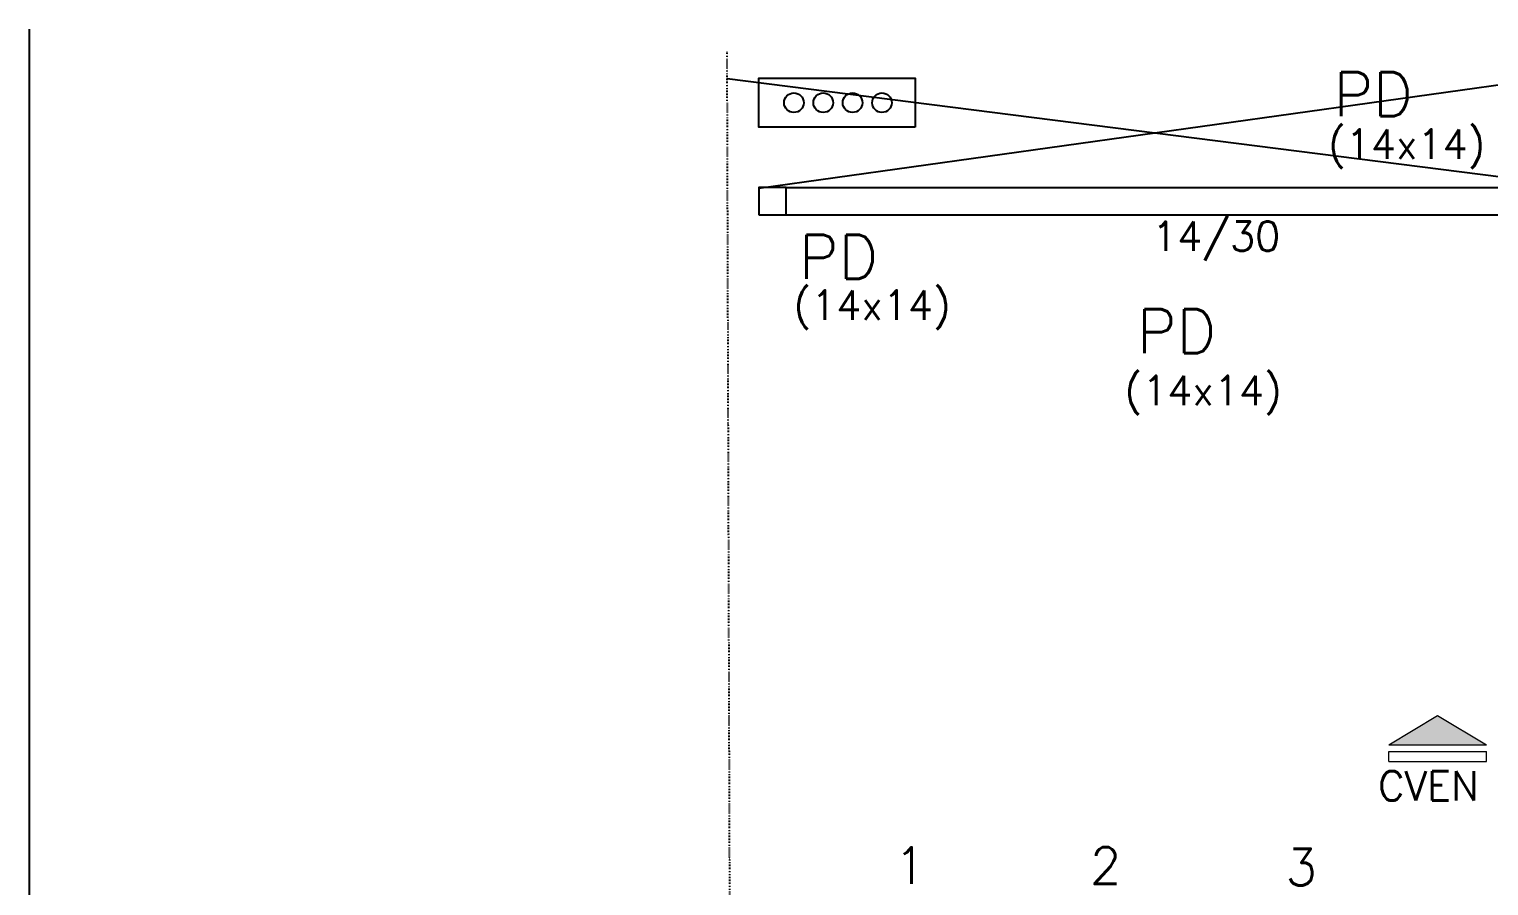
# Model space of a CAD drawing. Extents: x -40810 to 33675, y -2018 to 21213.
# Drawn here: x 14279 to 15026, y 4092 to 4530 of the extents above; entities that cross this region are included whole.
import ezdxf

# ---------------------------------------------------------------- set-up
doc = ezdxf.new("R2010")
doc.units = 0
doc.linetypes.add('ESTILO_TQS_0003', pattern=[1.5, 0.5, -0.4, 0.1, -0.5])
doc.layers.get('0').update_dxf_attribs({"color": 1, "lineweight": 9})
for name, color, linetype in [('1', 5, 'Continuous'), ('11', 22, 'Continuous'), ('12', 3, 'Continuous'), ('18', 9, 'Continuous'), ('19', 5, 'Continuous'), ('24', 5, 'ESTILO_TQS_0003'), ('26', 1, 'Continuous'), ('27', 10, 'Continuous'), ('3', 2, 'Continuous'), ('52', 21, 'Continuous'), ('8', 5, 'Continuous'), ('9', 3, 'Continuous')]:
    doc.layers.add(name, color=color, linetype=linetype)
doc.styles.get("Standard").update_dxf_attribs({"font": 'romans.shx', "width": 0.8})

msp = doc.modelspace()

# ---------------------------------------------------------------- linework, layer by layer
for p, q in [((14974.456, 4163.784), (14999.456, 4178.784)), ((14999.455, 4178.784), (15024.456, 4163.785)), ((14974.456, 4163.784), (15024.456, 4163.784)), ((14974.456, 4160.284), (15024.456, 4160.284)), ((14974.456, 4155.284), (14974.456, 4160.284)), ((15024.456, 4155.284), (15024.456, 4160.284)), ((14974.456, 4155.284), (15024.456, 4155.284))]:
    msp.add_line(p, q)
at = {"layer": '1'}
for p, q in [((14666.42, 4448.796), (15056.875, 4448.796)), ((14666.42, 4434.796), (15056.875, 4434.796))]:
    msp.add_line(p, q, dxfattribs=at)
at = {"layer": '18'}
for centre in [(14670.386, 4492.16), (14685.386, 4492.16), (14700.386, 4492.16), (14715.386, 4492.16)]:
    msp.add_circle(centre, 5, dxfattribs=at)
at = {"layer": '19'}
for p, q in [((14652.42, 4448.526), (15076.375, 4507.672)), ((14636.333, 4504.533), (15076.375, 4448.526))]:
    msp.add_line(p, q, dxfattribs=at)
at = {"layer": '24'}
msp.add_line((14639.06, 3617.193), (14636.282, 4518.526), dxfattribs=at)
at = {"layer": '26', "color": 3, "linetype": 'Continuous'}
msp.add_line((14279.465, 4529.776), (14279.465, 3601.941), dxfattribs=at)
at = {"layer": '27'}
for points in [[(14974.456, 4163.784), (15024.456, 4163.784), (14999.455, 4178.784)], [(14974.456, 4163.784), (14999.455, 4178.784), (14974.456, 4163.784)]]:
    msp.add_solid(points, dxfattribs=at)
at = {"layer": '3'}
for points in [[(14732.385, 4479.66), (14652.385, 4479.66), (14652.385, 4504.66), (14732.385, 4504.66), (14732.385, 4479.66)], [(14652.42, 4434.796), (14666.42, 4434.796), (14666.42, 4448.796), (14652.42, 4448.796), (14652.42, 4434.796)]]:
    msp.add_lwpolyline(points, dxfattribs=at)

# ---------------------------------------------------------------- texts
at = {"layer": '11'}
msp.add_text('14/30', height=15, dxfattribs=at).set_placement((14853.454, 4416.4))
at = {"layer": '12'}
for p in [(14943.514, 4463.533), (14670.201, 4381.163), (14839.446, 4337.537)]:
    msp.add_text('(14x14)', height=15, dxfattribs=at).set_placement(p)
at = {"layer": '52'}
for s, p in [('1', (14721.724, 4092.64)), ('2', (14821.724, 4092.64)), ('3', (14921.724, 4091.891))]:
    msp.add_text(s, height=18.75, dxfattribs=at).set_placement(p)
at = {"layer": '8'}
msp.add_text('CVEN', height=15, dxfattribs=at).set_placement((14969.073, 4135.348))
at = {"layer": '9'}
for p in [(14946.23, 4485.241), (14672.928, 4402.141), (14845.719, 4364.044)]:
    msp.add_text('PD', height=22.5, dxfattribs=at).set_placement(p)

doc.saveas('drawing.dxf')
